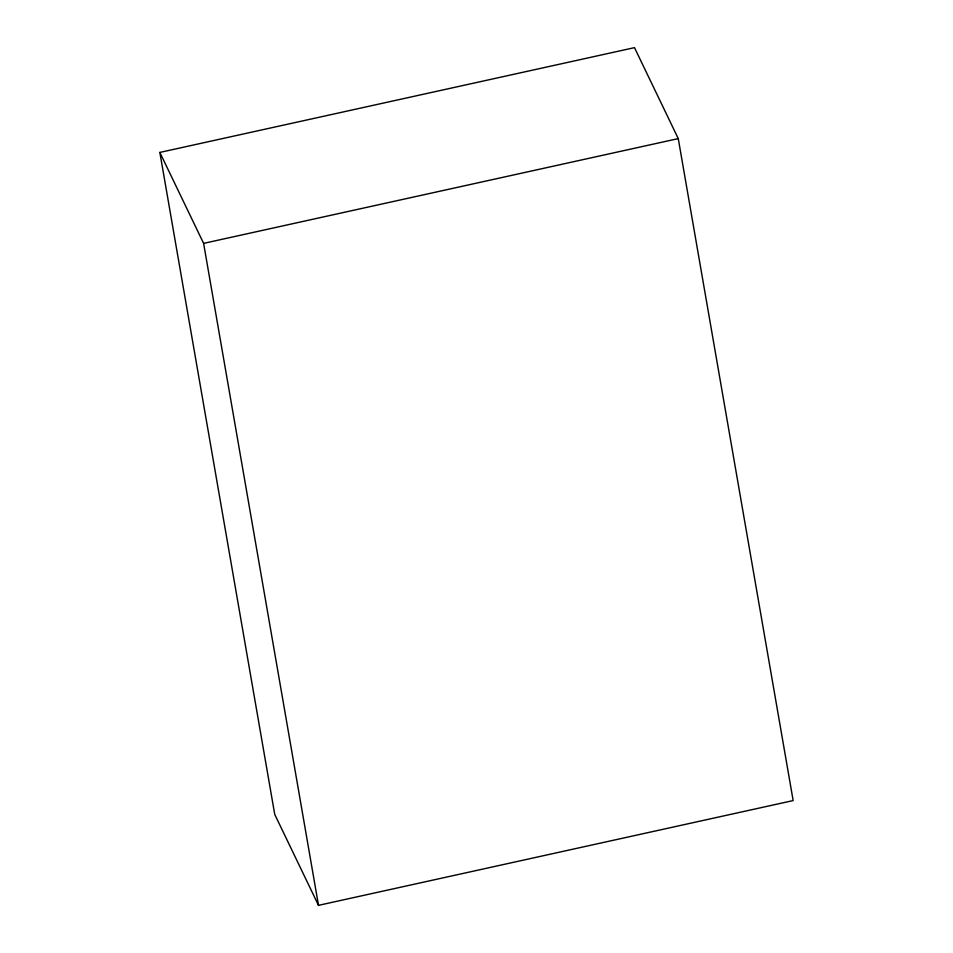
<?xml version="1.0" encoding="UTF-8"?>
<svg xmlns="http://www.w3.org/2000/svg" width="953" height="953" viewBox="0 0 953 953"><rect width="100%" height="100%" fill="white"/><g stroke="black" fill="none" stroke-linecap="round" stroke-linejoin="round"><path stroke-width="1.43" d="M159.842 152.42L634.495 47.65L678.262 138.602L793.158 800.58L318.505 905.35L274.738 814.398L159.842 152.42L203.608 243.372L318.505 905.35M203.608 243.372L678.262 138.602"/></g></svg>
